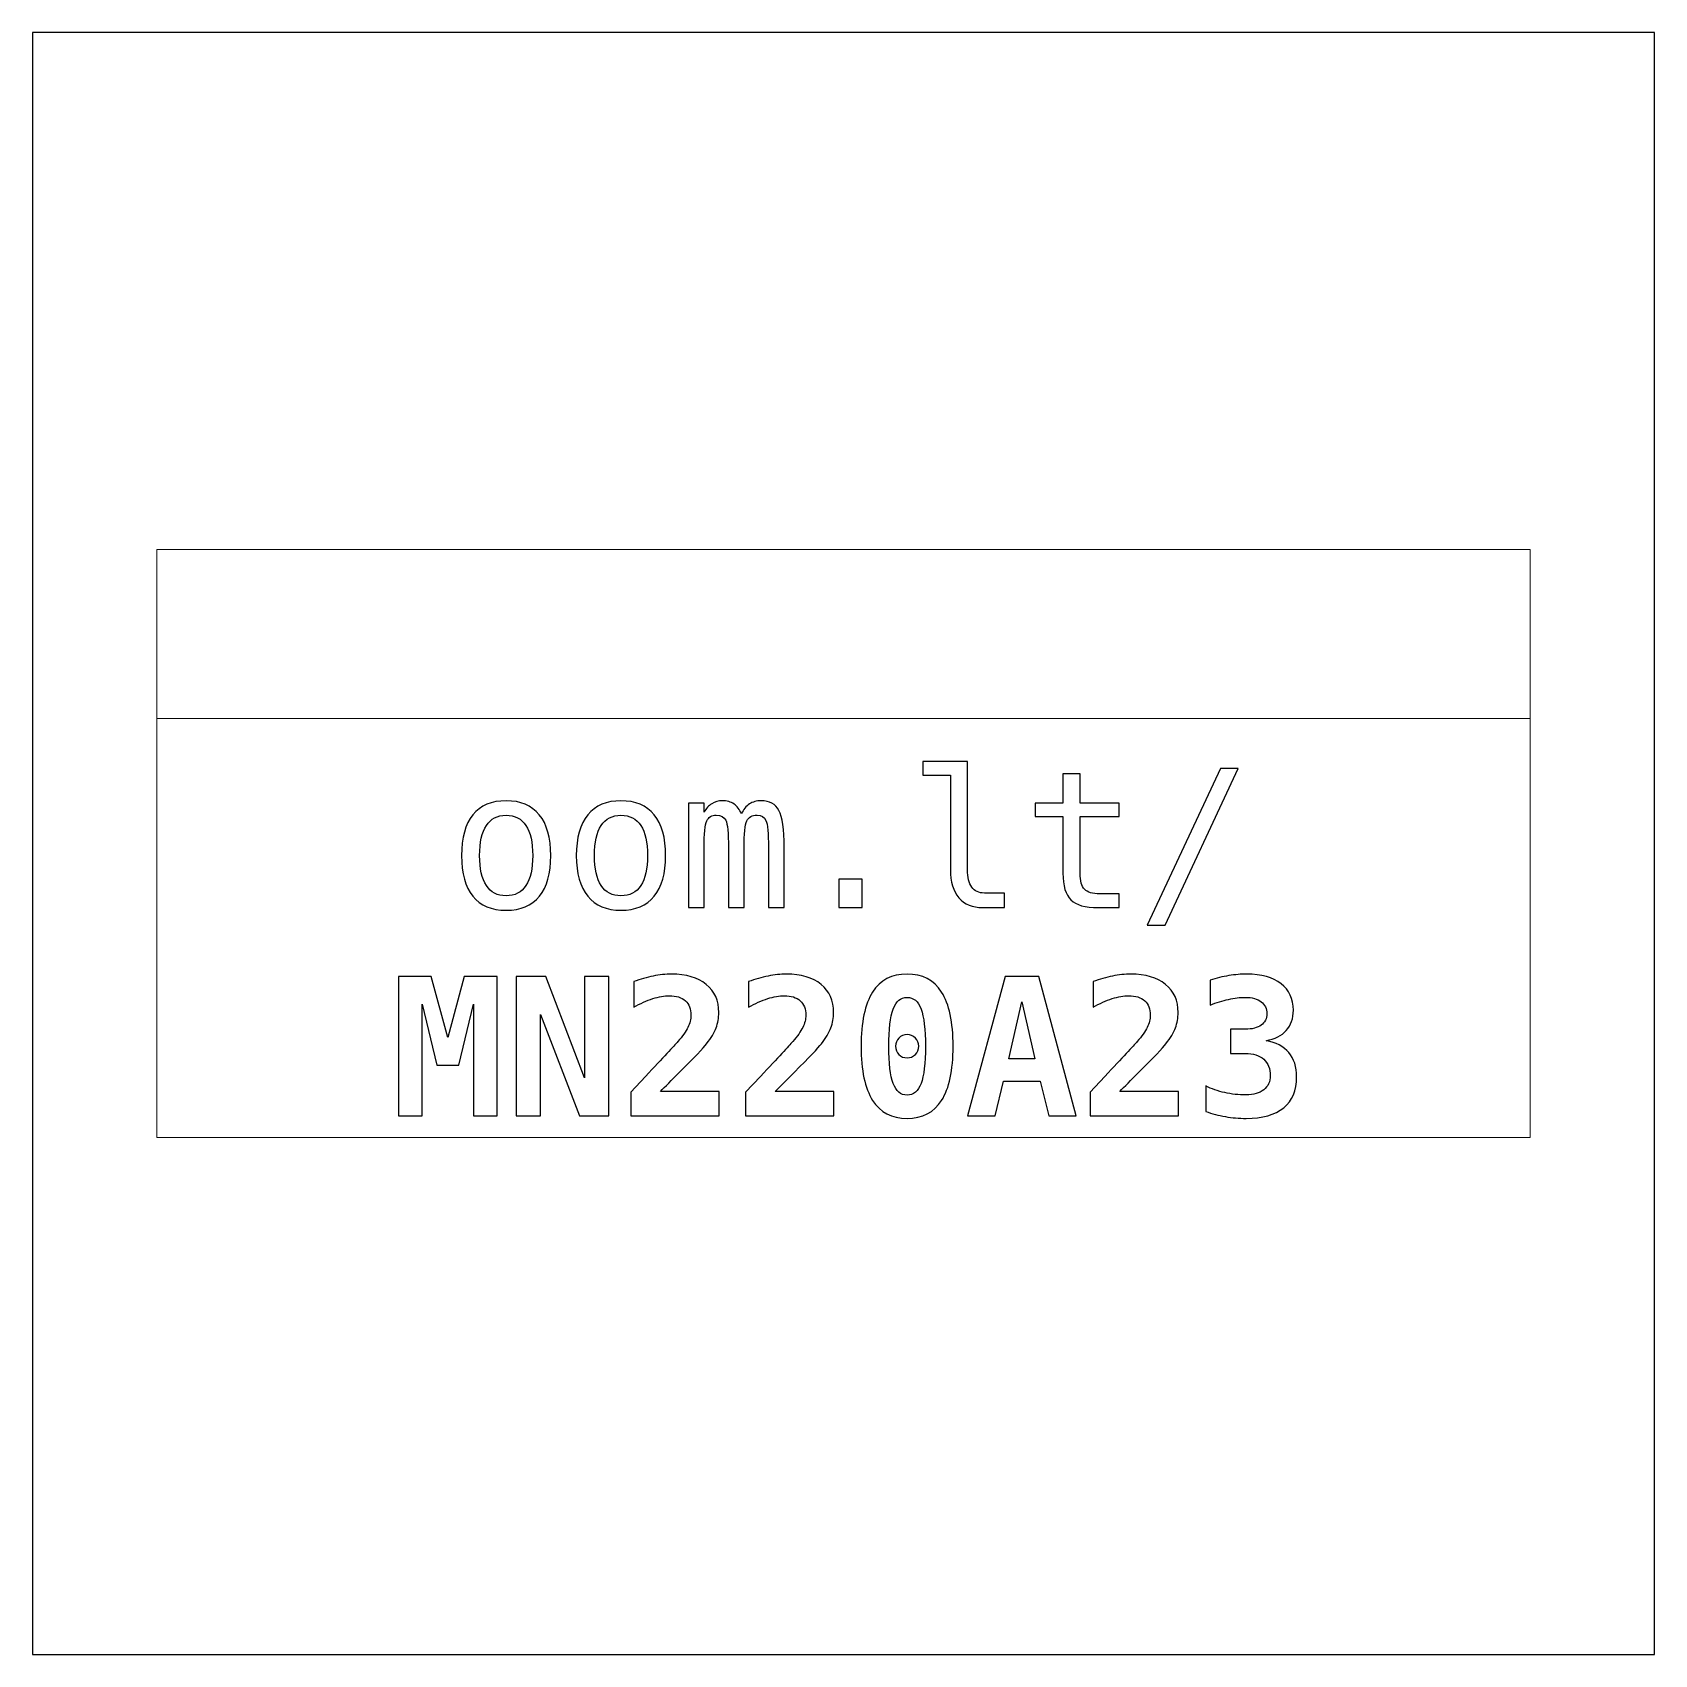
# Model space of a CAD drawing. Header units: centimetres. Extents: x -11.1 to -9.9, y -15.45 to -14.25.
import ezdxf

# ---------------------------------------------------------------- set-up
doc = ezdxf.new("R2010")
doc.units = ezdxf.units.CM
doc.header["$MEASUREMENT"] = 0
doc.layers.add('Layer 1', color=7, linetype='Continuous')

msp = doc.modelspace()

# ---------------------------------------------------------------- linework, layer by layer
at = {"layer": 'Layer 1', "color": 7}
msp.add_lwpolyline([(-11.1, -15.45), (-9.9, -15.45), (-9.9, -14.25), (-11.1, -14.25), (-11.1, -15.45)], close=True, dxfattribs=at)
at = {"layer": 'Layer 1', "color": 7, "lineweight": 9}
msp.add_lwpolyline([(-11.008, -15.0675), (-9.992, -15.0675), (-9.992, -14.6325), (-11.008, -14.6325), (-11.008, -15.0675)], close=True, dxfattribs=at)
at = {"layer": 'Layer 1', "color": 250, "lineweight": 9}
msp.add_open_spline([(-11.008, -14.7575), (-11.008, -14.7575), (-9.992, -14.7575), (-9.992, -14.7575)], degree=3, dxfattribs=at)
at = {"layer": 'Layer 1', "color": 250}
for points, knots in [([(-10.4082, -14.86946), (-10.4082, -14.87515), (-10.40717, -14.87943), (-10.40508, -14.88232), (-10.40508, -14.88232), (-10.40298, -14.88521), (-10.3999, -14.88667), (-10.39581, -14.88667), (-10.39581, -14.88667), (-10.39581, -14.88667), (-10.38099, -14.88667), (-10.38099, -14.88667), (-10.38099, -14.88667), (-10.38099, -14.88667), (-10.38099, -14.89742), (-10.38099, -14.89742), (-10.38099, -14.89742), (-10.38099, -14.89742), (-10.39703, -14.89742), (-10.39703, -14.89742), (-10.39703, -14.89742), (-10.40463, -14.89742), (-10.41048, -14.89497), (-10.41465, -14.89011), (-10.41465, -14.89011), (-10.41881, -14.88524), (-10.42088, -14.87835), (-10.42088, -14.86946), (-10.42088, -14.86946), (-10.42088, -14.86946), (-10.42088, -14.79937), (-10.42088, -14.79937), (-10.42088, -14.79937), (-10.42088, -14.79937), (-10.4412, -14.79937), (-10.4412, -14.79937), (-10.4412, -14.79937), (-10.4412, -14.79937), (-10.4412, -14.78945), (-10.4412, -14.78945), (-10.4412, -14.78945), (-10.4412, -14.78945), (-10.4082, -14.78945), (-10.4082, -14.78945), (-10.4082, -14.78945), (-10.4082, -14.78945), (-10.4082, -14.86946), (-10.4082, -14.86946)], [0, 0, 0, 0, 0.0833333, 0.0833333, 0.0833333, 0.0833333, 0.1666667, 0.1666667, 0.1666667, 0.1666667, 0.25, 0.25, 0.25, 0.25, 0.3333333, 0.3333333, 0.3333333, 0.3333333, 0.4166667, 0.4166667, 0.4166667, 0.4166667, 0.5, 0.5, 0.5, 0.5, 0.5833333, 0.5833333, 0.5833333, 0.5833333, 0.6666667, 0.6666667, 0.6666667, 0.6666667, 0.75, 0.75, 0.75, 0.75, 0.8333333, 0.8333333, 0.8333333, 0.8333333, 0.9166667, 0.9166667, 0.9166667, 0.9166667, 1, 1, 1, 1]), ([(-10.22106, -14.79455), (-10.22106, -14.79455), (-10.20797, -14.79455), (-10.20797, -14.79455), (-10.20797, -14.79455), (-10.20797, -14.79455), (-10.26213, -14.91052), (-10.26213, -14.91052), (-10.26213, -14.91052), (-10.26213, -14.91052), (-10.2753, -14.91052), (-10.2753, -14.91052), (-10.2753, -14.91052), (-10.2753, -14.91052), (-10.22106, -14.79455), (-10.22106, -14.79455)], [0, 0, 0, 0, 0.25, 0.25, 0.25, 0.25, 0.5, 0.5, 0.5, 0.5, 0.75, 0.75, 0.75, 0.75, 1, 1, 1, 1]), ([(-10.32497, -14.79834), (-10.32497, -14.79834), (-10.32497, -14.82026), (-10.32497, -14.82026), (-10.32497, -14.82026), (-10.32497, -14.82026), (-10.29616, -14.82026), (-10.29616, -14.82026), (-10.29616, -14.82026), (-10.29616, -14.82026), (-10.29616, -14.83011), (-10.29616, -14.83011), (-10.29616, -14.83011), (-10.29616, -14.83011), (-10.32497, -14.83011), (-10.32497, -14.83011), (-10.32497, -14.83011), (-10.32497, -14.83011), (-10.32497, -14.872), (-10.32497, -14.872), (-10.32497, -14.872), (-10.32497, -14.87769), (-10.32389, -14.88166), (-10.32172, -14.8839), (-10.32172, -14.8839), (-10.31956, -14.88615), (-10.3158, -14.88728), (-10.31044, -14.88728), (-10.31044, -14.88728), (-10.31044, -14.88728), (-10.29616, -14.88728), (-10.29616, -14.88728), (-10.29616, -14.88728), (-10.29616, -14.88728), (-10.29616, -14.89742), (-10.29616, -14.89742), (-10.29616, -14.89742), (-10.29616, -14.89742), (-10.31166, -14.89742), (-10.31166, -14.89742), (-10.31166, -14.89742), (-10.32118, -14.89742), (-10.32789, -14.89552), (-10.33179, -14.89171), (-10.33179, -14.89171), (-10.33569, -14.8879), (-10.33765, -14.88131), (-10.33765, -14.872), (-10.33765, -14.872), (-10.33765, -14.872), (-10.33765, -14.83011), (-10.33765, -14.83011), (-10.33765, -14.83011), (-10.33765, -14.83011), (-10.35825, -14.83011), (-10.35825, -14.83011), (-10.35825, -14.83011), (-10.35825, -14.83011), (-10.35825, -14.82026), (-10.35825, -14.82026), (-10.35825, -14.82026), (-10.35825, -14.82026), (-10.33765, -14.82026), (-10.33765, -14.82026), (-10.33765, -14.82026), (-10.33765, -14.82026), (-10.33765, -14.79834), (-10.33765, -14.79834), (-10.33765, -14.79834), (-10.33765, -14.79834), (-10.32497, -14.79834), (-10.32497, -14.79834)], [0, 0, 0, 0, 0.0555556, 0.0555556, 0.0555556, 0.0555556, 0.1111111, 0.1111111, 0.1111111, 0.1111111, 0.1666667, 0.1666667, 0.1666667, 0.1666667, 0.2222222, 0.2222222, 0.2222222, 0.2222222, 0.2777778, 0.2777778, 0.2777778, 0.2777778, 0.3333333, 0.3333333, 0.3333333, 0.3333333, 0.3888889, 0.3888889, 0.3888889, 0.3888889, 0.4444444, 0.4444444, 0.4444444, 0.4444444, 0.5, 0.5, 0.5, 0.5, 0.5555556, 0.5555556, 0.5555556, 0.5555556, 0.6111111, 0.6111111, 0.6111111, 0.6111111, 0.6666667, 0.6666667, 0.6666667, 0.6666667, 0.7222222, 0.7222222, 0.7222222, 0.7222222, 0.7777778, 0.7777778, 0.7777778, 0.7777778, 0.8333333, 0.8333333, 0.8333333, 0.8333333, 0.8888889, 0.8888889, 0.8888889, 0.8888889, 0.9444444, 0.9444444, 0.9444444, 0.9444444, 1, 1, 1, 1]), ([(-10.74958, -14.8184), (-10.73888, -14.8184), (-10.73069, -14.82186), (-10.72503, -14.82879), (-10.72503, -14.82879), (-10.71936, -14.83573), (-10.71651, -14.84577), (-10.71651, -14.8589), (-10.71651, -14.8589), (-10.71651, -14.87209), (-10.71933, -14.88213), (-10.72498, -14.88905), (-10.72498, -14.88905), (-10.73065, -14.89596), (-10.73883, -14.89942), (-10.74958, -14.89942), (-10.74958, -14.89942), (-10.7603, -14.89942), (-10.76846, -14.89596), (-10.77413, -14.88905), (-10.77413, -14.88905), (-10.77978, -14.88213), (-10.7826, -14.87209), (-10.7826, -14.8589), (-10.7826, -14.8589), (-10.7826, -14.84577), (-10.77978, -14.83573), (-10.77413, -14.82879), (-10.77413, -14.82879), (-10.76846, -14.82186), (-10.7603, -14.8184), (-10.74958, -14.8184)], [0, 0, 0, 0, 0.125, 0.125, 0.125, 0.125, 0.25, 0.25, 0.25, 0.25, 0.375, 0.375, 0.375, 0.375, 0.5, 0.5, 0.5, 0.5, 0.625, 0.625, 0.625, 0.625, 0.75, 0.75, 0.75, 0.75, 0.875, 0.875, 0.875, 0.875, 1, 1, 1, 1]), ([(-10.66463, -14.8184), (-10.65393, -14.8184), (-10.64574, -14.82186), (-10.64008, -14.82879), (-10.64008, -14.82879), (-10.63441, -14.83573), (-10.63156, -14.84577), (-10.63156, -14.8589), (-10.63156, -14.8589), (-10.63156, -14.87209), (-10.63438, -14.88213), (-10.64003, -14.88905), (-10.64003, -14.88905), (-10.6457, -14.89596), (-10.65388, -14.89942), (-10.66463, -14.89942), (-10.66463, -14.89942), (-10.67535, -14.89942), (-10.68351, -14.89596), (-10.68918, -14.88905), (-10.68918, -14.88905), (-10.69483, -14.88213), (-10.69765, -14.87209), (-10.69765, -14.8589), (-10.69765, -14.8589), (-10.69765, -14.84577), (-10.69483, -14.83573), (-10.68918, -14.82879), (-10.68918, -14.82879), (-10.68351, -14.82186), (-10.67535, -14.8184), (-10.66463, -14.8184)], [0, 0, 0, 0, 0.125, 0.125, 0.125, 0.125, 0.25, 0.25, 0.25, 0.25, 0.375, 0.375, 0.375, 0.375, 0.5, 0.5, 0.5, 0.5, 0.625, 0.625, 0.625, 0.625, 0.75, 0.75, 0.75, 0.75, 0.875, 0.875, 0.875, 0.875, 1, 1, 1, 1]), ([(-10.57556, -14.82811), (-10.57401, -14.8248), (-10.57201, -14.82235), (-10.56959, -14.82077), (-10.56959, -14.82077), (-10.56719, -14.8192), (-10.56427, -14.8184), (-10.56089, -14.8184), (-10.56089, -14.8184), (-10.55468, -14.8184), (-10.55031, -14.8208), (-10.54777, -14.8256), (-10.54777, -14.8256), (-10.5452, -14.83039), (-10.54393, -14.83942), (-10.54393, -14.85271), (-10.54393, -14.85271), (-10.54393, -14.85271), (-10.54393, -14.89742), (-10.54393, -14.89742), (-10.54393, -14.89742), (-10.54393, -14.89742), (-10.5555, -14.89742), (-10.5555, -14.89742), (-10.5555, -14.89742), (-10.5555, -14.89742), (-10.5555, -14.85325), (-10.5555, -14.85325), (-10.5555, -14.85325), (-10.5555, -14.84236), (-10.55611, -14.83561), (-10.55734, -14.83296), (-10.55734, -14.83296), (-10.55854, -14.83032), (-10.56077, -14.82901), (-10.56399, -14.82901), (-10.56399, -14.82901), (-10.56766, -14.82901), (-10.57018, -14.83042), (-10.57154, -14.83324), (-10.57154, -14.83324), (-10.57288, -14.83606), (-10.57356, -14.84274), (-10.57356, -14.85325), (-10.57356, -14.85325), (-10.57356, -14.85325), (-10.57356, -14.89742), (-10.57356, -14.89742), (-10.57356, -14.89742), (-10.57356, -14.89742), (-10.58514, -14.89742), (-10.58514, -14.89742), (-10.58514, -14.89742), (-10.58514, -14.89742), (-10.58514, -14.85325), (-10.58514, -14.85325), (-10.58514, -14.85325), (-10.58514, -14.84222), (-10.58579, -14.83543), (-10.58711, -14.83286), (-10.58711, -14.83286), (-10.5884, -14.8303), (-10.59076, -14.82901), (-10.59417, -14.82901), (-10.59417, -14.82901), (-10.59753, -14.82901), (-10.59986, -14.83042), (-10.60115, -14.83324), (-10.60115, -14.83324), (-10.60247, -14.83606), (-10.60313, -14.84274), (-10.60313, -14.85325), (-10.60313, -14.85325), (-10.60313, -14.85325), (-10.60313, -14.89742), (-10.60313, -14.89742), (-10.60313, -14.89742), (-10.60313, -14.89742), (-10.61463, -14.89742), (-10.61463, -14.89742), (-10.61463, -14.89742), (-10.61463, -14.89742), (-10.61463, -14.82026), (-10.61463, -14.82026), (-10.61463, -14.82026), (-10.61463, -14.82026), (-10.60313, -14.82026), (-10.60313, -14.82026), (-10.60313, -14.82026), (-10.60313, -14.82026), (-10.60313, -14.82686), (-10.60313, -14.82686), (-10.60313, -14.82686), (-10.60162, -14.82411), (-10.59972, -14.82202), (-10.59744, -14.82056), (-10.59744, -14.82056), (-10.59518, -14.81913), (-10.59259, -14.8184), (-10.5897, -14.8184), (-10.5897, -14.8184), (-10.58619, -14.8184), (-10.5833, -14.8192), (-10.58097, -14.8208), (-10.58097, -14.8208), (-10.57864, -14.82242), (-10.57686, -14.82484), (-10.57556, -14.82811)], [0, 0, 0, 0, 0.037037, 0.037037, 0.037037, 0.037037, 0.0740741, 0.0740741, 0.0740741, 0.0740741, 0.1111111, 0.1111111, 0.1111111, 0.1111111, 0.1481481, 0.1481481, 0.1481481, 0.1481481, 0.1851852, 0.1851852, 0.1851852, 0.1851852, 0.2222222, 0.2222222, 0.2222222, 0.2222222, 0.2592593, 0.2592593, 0.2592593, 0.2592593, 0.2962963, 0.2962963, 0.2962963, 0.2962963, 0.3333333, 0.3333333, 0.3333333, 0.3333333, 0.3703704, 0.3703704, 0.3703704, 0.3703704, 0.4074074, 0.4074074, 0.4074074, 0.4074074, 0.4444444, 0.4444444, 0.4444444, 0.4444444, 0.4814815, 0.4814815, 0.4814815, 0.4814815, 0.5185185, 0.5185185, 0.5185185, 0.5185185, 0.5555556, 0.5555556, 0.5555556, 0.5555556, 0.5925926, 0.5925926, 0.5925926, 0.5925926, 0.6296296, 0.6296296, 0.6296296, 0.6296296, 0.6666667, 0.6666667, 0.6666667, 0.6666667, 0.7037037, 0.7037037, 0.7037037, 0.7037037, 0.7407407, 0.7407407, 0.7407407, 0.7407407, 0.7777778, 0.7777778, 0.7777778, 0.7777778, 0.8148148, 0.8148148, 0.8148148, 0.8148148, 0.8518519, 0.8518519, 0.8518519, 0.8518519, 0.8888889, 0.8888889, 0.8888889, 0.8888889, 0.9259259, 0.9259259, 0.9259259, 0.9259259, 0.962963, 0.962963, 0.962963, 0.962963, 1, 1, 1, 1]), ([(-10.74958, -14.82915), (-10.75602, -14.82915), (-10.76089, -14.83164), (-10.76421, -14.83665), (-10.76421, -14.83665), (-10.76752, -14.84166), (-10.76917, -14.84909), (-10.76917, -14.8589), (-10.76917, -14.8589), (-10.76917, -14.86868), (-10.76752, -14.87609), (-10.76421, -14.88112), (-10.76421, -14.88112), (-10.76089, -14.88615), (-10.75602, -14.88867), (-10.74958, -14.88867), (-10.74958, -14.88867), (-10.74311, -14.88867), (-10.73822, -14.88615), (-10.7349, -14.88112), (-10.7349, -14.88112), (-10.73159, -14.87609), (-10.72994, -14.86868), (-10.72994, -14.8589), (-10.72994, -14.8589), (-10.72994, -14.84909), (-10.73159, -14.84166), (-10.7349, -14.83665), (-10.7349, -14.83665), (-10.73822, -14.83164), (-10.74311, -14.82915), (-10.74958, -14.82915)], [0, 0, 0, 0, 0.125, 0.125, 0.125, 0.125, 0.25, 0.25, 0.25, 0.25, 0.375, 0.375, 0.375, 0.375, 0.5, 0.5, 0.5, 0.5, 0.625, 0.625, 0.625, 0.625, 0.75, 0.75, 0.75, 0.75, 0.875, 0.875, 0.875, 0.875, 1, 1, 1, 1]), ([(-10.66463, -14.82915), (-10.67107, -14.82915), (-10.67594, -14.83164), (-10.67926, -14.83665), (-10.67926, -14.83665), (-10.68257, -14.84166), (-10.68422, -14.84909), (-10.68422, -14.8589), (-10.68422, -14.8589), (-10.68422, -14.86868), (-10.68257, -14.87609), (-10.67926, -14.88112), (-10.67926, -14.88112), (-10.67594, -14.88615), (-10.67107, -14.88867), (-10.66463, -14.88867), (-10.66463, -14.88867), (-10.65816, -14.88867), (-10.65327, -14.88615), (-10.64995, -14.88112), (-10.64995, -14.88112), (-10.64664, -14.87609), (-10.64499, -14.86868), (-10.64499, -14.8589), (-10.64499, -14.8589), (-10.64499, -14.84909), (-10.64664, -14.84166), (-10.64995, -14.83665), (-10.64995, -14.83665), (-10.65327, -14.83164), (-10.65816, -14.82915), (-10.66463, -14.82915)], [0, 0, 0, 0, 0.125, 0.125, 0.125, 0.125, 0.25, 0.25, 0.25, 0.25, 0.375, 0.375, 0.375, 0.375, 0.5, 0.5, 0.5, 0.5, 0.625, 0.625, 0.625, 0.625, 0.75, 0.75, 0.75, 0.75, 0.875, 0.875, 0.875, 0.875, 1, 1, 1, 1]), ([(-10.50348, -14.87639), (-10.50348, -14.87639), (-10.48612, -14.87639), (-10.48612, -14.87639), (-10.48612, -14.87639), (-10.48612, -14.87639), (-10.48612, -14.89742), (-10.48612, -14.89742), (-10.48612, -14.89742), (-10.48612, -14.89742), (-10.50348, -14.89742), (-10.50348, -14.89742), (-10.50348, -14.89742), (-10.50348, -14.89742), (-10.50348, -14.87639), (-10.50348, -14.87639)], [0, 0, 0, 0, 0.25, 0.25, 0.25, 0.25, 0.5, 0.5, 0.5, 0.5, 0.75, 0.75, 0.75, 0.75, 1, 1, 1, 1]), ([(-10.82929, -14.94848), (-10.82929, -14.94848), (-10.80505, -14.94848), (-10.80505, -14.94848), (-10.80505, -14.94848), (-10.80505, -14.94848), (-10.79277, -14.99361), (-10.79277, -14.99361), (-10.79277, -14.99361), (-10.79277, -14.99361), (-10.78059, -14.94848), (-10.78059, -14.94848), (-10.78059, -14.94848), (-10.78059, -14.94848), (-10.7562, -14.94848), (-10.7562, -14.94848), (-10.7562, -14.94848), (-10.7562, -14.94848), (-10.7562, -15.05135), (-10.7562, -15.05135), (-10.7562, -15.05135), (-10.7562, -15.05135), (-10.7737, -15.05135), (-10.7737, -15.05135), (-10.7737, -15.05135), (-10.7737, -15.05135), (-10.7737, -14.96894), (-10.7737, -14.96894), (-10.7737, -14.96894), (-10.7737, -14.96894), (-10.78459, -15.01393), (-10.78459, -15.01393), (-10.78459, -15.01393), (-10.78459, -15.01393), (-10.80077, -15.01393), (-10.80077, -15.01393), (-10.80077, -15.01393), (-10.80077, -15.01393), (-10.8118, -14.96894), (-10.8118, -14.96894), (-10.8118, -14.96894), (-10.8118, -14.96894), (-10.8118, -15.05135), (-10.8118, -15.05135), (-10.8118, -15.05135), (-10.8118, -15.05135), (-10.82929, -15.05135), (-10.82929, -15.05135), (-10.82929, -15.05135), (-10.82929, -15.05135), (-10.82929, -14.94848), (-10.82929, -14.94848)], [0, 0, 0, 0, 0.0769231, 0.0769231, 0.0769231, 0.0769231, 0.1538462, 0.1538462, 0.1538462, 0.1538462, 0.2307692, 0.2307692, 0.2307692, 0.2307692, 0.3076923, 0.3076923, 0.3076923, 0.3076923, 0.3846154, 0.3846154, 0.3846154, 0.3846154, 0.4615385, 0.4615385, 0.4615385, 0.4615385, 0.5384615, 0.5384615, 0.5384615, 0.5384615, 0.6153846, 0.6153846, 0.6153846, 0.6153846, 0.6923077, 0.6923077, 0.6923077, 0.6923077, 0.7692308, 0.7692308, 0.7692308, 0.7692308, 0.8461538, 0.8461538, 0.8461538, 0.8461538, 0.9230769, 0.9230769, 0.9230769, 0.9230769, 1, 1, 1, 1]), ([(-10.74206, -14.94848), (-10.74206, -14.94848), (-10.72021, -14.94848), (-10.72021, -14.94848), (-10.72021, -14.94848), (-10.72021, -14.94848), (-10.69157, -15.02325), (-10.69157, -15.02325), (-10.69157, -15.02325), (-10.69157, -15.02325), (-10.69157, -14.94848), (-10.69157, -14.94848), (-10.69157, -14.94848), (-10.69157, -14.94848), (-10.67365, -14.94848), (-10.67365, -14.94848), (-10.67365, -14.94848), (-10.67365, -14.94848), (-10.67365, -15.05135), (-10.67365, -15.05135), (-10.67365, -15.05135), (-10.67365, -15.05135), (-10.69535, -15.05135), (-10.69535, -15.05135), (-10.69535, -15.05135), (-10.69535, -15.05135), (-10.72414, -14.97659), (-10.72414, -14.97659), (-10.72414, -14.97659), (-10.72414, -14.97659), (-10.72414, -15.05135), (-10.72414, -15.05135), (-10.72414, -15.05135), (-10.72414, -15.05135), (-10.74206, -15.05135), (-10.74206, -15.05135), (-10.74206, -15.05135), (-10.74206, -15.05135), (-10.74206, -14.94848), (-10.74206, -14.94848)], [0, 0, 0, 0, 0.1, 0.1, 0.1, 0.1, 0.2, 0.2, 0.2, 0.2, 0.3, 0.3, 0.3, 0.3, 0.4, 0.4, 0.4, 0.4, 0.5, 0.5, 0.5, 0.5, 0.6, 0.6, 0.6, 0.6, 0.7, 0.7, 0.7, 0.7, 0.8, 0.8, 0.8, 0.8, 0.9, 0.9, 0.9, 0.9, 1, 1, 1, 1]), ([(-10.63543, -15.03343), (-10.63543, -15.03343), (-10.59208, -15.03343), (-10.59208, -15.03343), (-10.59208, -15.03343), (-10.59208, -15.03343), (-10.59208, -15.05135), (-10.59208, -15.05135), (-10.59208, -15.05135), (-10.59208, -15.05135), (-10.65739, -15.05135), (-10.65739, -15.05135), (-10.65739, -15.05135), (-10.65739, -15.05135), (-10.65739, -15.03397), (-10.65739, -15.03397), (-10.65739, -15.03397), (-10.65739, -15.03397), (-10.64636, -15.02228), (-10.64636, -15.02228), (-10.64636, -15.02228), (-10.63329, -15.00836), (-10.62534, -14.9998), (-10.62254, -14.99658), (-10.62254, -14.99658), (-10.61911, -14.99262), (-10.61661, -14.98912), (-10.61511, -14.98606), (-10.61511, -14.98606), (-10.61358, -14.98301), (-10.61283, -14.98), (-10.61283, -14.97701), (-10.61283, -14.97701), (-10.61283, -14.97242), (-10.61421, -14.96887), (-10.61699, -14.96638), (-10.61699, -14.96638), (-10.61976, -14.96386), (-10.62372, -14.96262), (-10.6288, -14.96262), (-10.6288, -14.96262), (-10.63244, -14.96262), (-10.63651, -14.96334), (-10.64103, -14.96478), (-10.64103, -14.96478), (-10.64556, -14.96624), (-10.65027, -14.96833), (-10.65518, -14.97108), (-10.65518, -14.97108), (-10.65518, -14.97108), (-10.65518, -14.95213), (-10.65518, -14.95213), (-10.65518, -14.95213), (-10.65027, -14.95034), (-10.64547, -14.94897), (-10.64074, -14.94803), (-10.64074, -14.94803), (-10.63604, -14.94709), (-10.63152, -14.94662), (-10.62722, -14.94662), (-10.62722, -14.94662), (-10.61633, -14.94662), (-10.60777, -14.94916), (-10.60156, -14.95424), (-10.60156, -14.95424), (-10.59533, -14.9593), (-10.59223, -14.96624), (-10.59223, -14.97501), (-10.59223, -14.97501), (-10.59223, -14.97905), (-10.59291, -14.98284), (-10.59425, -14.98637), (-10.59425, -14.98637), (-10.59561, -14.98992), (-10.59794, -14.99385), (-10.60126, -14.99815), (-10.60126, -14.99815), (-10.60368, -15.00128), (-10.61036, -15.00831), (-10.62129, -15.01925), (-10.62129, -15.01925), (-10.62722, -15.02515), (-10.63192, -15.0299), (-10.63543, -15.03343)], [0, 0, 0, 0, 0.047619, 0.047619, 0.047619, 0.047619, 0.0952381, 0.0952381, 0.0952381, 0.0952381, 0.1428571, 0.1428571, 0.1428571, 0.1428571, 0.1904762, 0.1904762, 0.1904762, 0.1904762, 0.2380952, 0.2380952, 0.2380952, 0.2380952, 0.2857143, 0.2857143, 0.2857143, 0.2857143, 0.3333333, 0.3333333, 0.3333333, 0.3333333, 0.3809524, 0.3809524, 0.3809524, 0.3809524, 0.4285714, 0.4285714, 0.4285714, 0.4285714, 0.4761905, 0.4761905, 0.4761905, 0.4761905, 0.5238095, 0.5238095, 0.5238095, 0.5238095, 0.5714286, 0.5714286, 0.5714286, 0.5714286, 0.6190476, 0.6190476, 0.6190476, 0.6190476, 0.6666667, 0.6666667, 0.6666667, 0.6666667, 0.7142857, 0.7142857, 0.7142857, 0.7142857, 0.7619048, 0.7619048, 0.7619048, 0.7619048, 0.8095238, 0.8095238, 0.8095238, 0.8095238, 0.8571429, 0.8571429, 0.8571429, 0.8571429, 0.9047619, 0.9047619, 0.9047619, 0.9047619, 0.952381, 0.952381, 0.952381, 0.952381, 1, 1, 1, 1]), ([(-10.55048, -15.03343), (-10.55048, -15.03343), (-10.50713, -15.03343), (-10.50713, -15.03343), (-10.50713, -15.03343), (-10.50713, -15.03343), (-10.50713, -15.05135), (-10.50713, -15.05135), (-10.50713, -15.05135), (-10.50713, -15.05135), (-10.57244, -15.05135), (-10.57244, -15.05135), (-10.57244, -15.05135), (-10.57244, -15.05135), (-10.57244, -15.03397), (-10.57244, -15.03397), (-10.57244, -15.03397), (-10.57244, -15.03397), (-10.56141, -15.02228), (-10.56141, -15.02228), (-10.56141, -15.02228), (-10.54834, -15.00836), (-10.54039, -14.9998), (-10.53759, -14.99658), (-10.53759, -14.99658), (-10.53416, -14.99262), (-10.53166, -14.98912), (-10.53016, -14.98606), (-10.53016, -14.98606), (-10.52863, -14.98301), (-10.52788, -14.98), (-10.52788, -14.97701), (-10.52788, -14.97701), (-10.52788, -14.97242), (-10.52926, -14.96887), (-10.53204, -14.96638), (-10.53204, -14.96638), (-10.53481, -14.96386), (-10.53877, -14.96262), (-10.54385, -14.96262), (-10.54385, -14.96262), (-10.54749, -14.96262), (-10.55156, -14.96334), (-10.55608, -14.96478), (-10.55608, -14.96478), (-10.56061, -14.96624), (-10.56532, -14.96833), (-10.57023, -14.97108), (-10.57023, -14.97108), (-10.57023, -14.97108), (-10.57023, -14.95213), (-10.57023, -14.95213), (-10.57023, -14.95213), (-10.56532, -14.95034), (-10.56052, -14.94897), (-10.55579, -14.94803), (-10.55579, -14.94803), (-10.55109, -14.94709), (-10.54657, -14.94662), (-10.54227, -14.94662), (-10.54227, -14.94662), (-10.53138, -14.94662), (-10.52282, -14.94916), (-10.51661, -14.95424), (-10.51661, -14.95424), (-10.51038, -14.9593), (-10.50728, -14.96624), (-10.50728, -14.97501), (-10.50728, -14.97501), (-10.50728, -14.97905), (-10.50796, -14.98284), (-10.5093, -14.98637), (-10.5093, -14.98637), (-10.51066, -14.98992), (-10.51299, -14.99385), (-10.51631, -14.99815), (-10.51631, -14.99815), (-10.51873, -15.00128), (-10.52541, -15.00831), (-10.53634, -15.01925), (-10.53634, -15.01925), (-10.54227, -15.02515), (-10.54697, -15.0299), (-10.55048, -15.03343)], [0, 0, 0, 0, 0.047619, 0.047619, 0.047619, 0.047619, 0.0952381, 0.0952381, 0.0952381, 0.0952381, 0.1428571, 0.1428571, 0.1428571, 0.1428571, 0.1904762, 0.1904762, 0.1904762, 0.1904762, 0.2380952, 0.2380952, 0.2380952, 0.2380952, 0.2857143, 0.2857143, 0.2857143, 0.2857143, 0.3333333, 0.3333333, 0.3333333, 0.3333333, 0.3809524, 0.3809524, 0.3809524, 0.3809524, 0.4285714, 0.4285714, 0.4285714, 0.4285714, 0.4761905, 0.4761905, 0.4761905, 0.4761905, 0.5238095, 0.5238095, 0.5238095, 0.5238095, 0.5714286, 0.5714286, 0.5714286, 0.5714286, 0.6190476, 0.6190476, 0.6190476, 0.6190476, 0.6666667, 0.6666667, 0.6666667, 0.6666667, 0.7142857, 0.7142857, 0.7142857, 0.7142857, 0.7619048, 0.7619048, 0.7619048, 0.7619048, 0.8095238, 0.8095238, 0.8095238, 0.8095238, 0.8571429, 0.8571429, 0.8571429, 0.8571429, 0.9047619, 0.9047619, 0.9047619, 0.9047619, 0.952381, 0.952381, 0.952381, 0.952381, 1, 1, 1, 1]), ([(-10.48695, -15.00001), (-10.48695, -14.98221), (-10.48413, -14.96885), (-10.47849, -14.95996), (-10.47849, -14.95996), (-10.47282, -14.95107), (-10.46433, -14.94662), (-10.45297, -14.94662), (-10.45297, -14.94662), (-10.44159, -14.94662), (-10.43307, -14.95104), (-10.4274, -14.95991), (-10.4274, -14.95991), (-10.42176, -14.96878), (-10.41894, -14.98216), (-10.41894, -15.00001), (-10.41894, -15.00001), (-10.41894, -15.01784), (-10.42176, -15.03119), (-10.4274, -15.04006), (-10.4274, -15.04006), (-10.43307, -15.04893), (-10.44159, -15.05335), (-10.45297, -15.05335), (-10.45297, -15.05335), (-10.46433, -15.05335), (-10.47282, -15.0489), (-10.47849, -15.04001), (-10.47849, -15.04001), (-10.48413, -15.03112), (-10.48695, -15.01779), (-10.48695, -15.00001)], [0, 0, 0, 0, 0.125, 0.125, 0.125, 0.125, 0.25, 0.25, 0.25, 0.25, 0.375, 0.375, 0.375, 0.375, 0.5, 0.5, 0.5, 0.5, 0.625, 0.625, 0.625, 0.625, 0.75, 0.75, 0.75, 0.75, 0.875, 0.875, 0.875, 0.875, 1, 1, 1, 1]), ([(-10.38041, -14.94848), (-10.38041, -14.94848), (-10.35555, -14.94848), (-10.35555, -14.94848), (-10.35555, -14.94848), (-10.35555, -14.94848), (-10.32778, -15.05135), (-10.32778, -15.05135), (-10.32778, -15.05135), (-10.32778, -15.05135), (-10.3481, -15.05135), (-10.3481, -15.05135), (-10.3481, -15.05135), (-10.3481, -15.05135), (-10.35445, -15.02593), (-10.35445, -15.02593), (-10.35445, -15.02593), (-10.35445, -15.02593), (-10.38166, -15.02593), (-10.38166, -15.02593), (-10.38166, -15.02593), (-10.38166, -15.02593), (-10.38787, -15.05135), (-10.38787, -15.05135), (-10.38787, -15.05135), (-10.38787, -15.05135), (-10.40819, -15.05135), (-10.40819, -15.05135), (-10.40819, -15.05135), (-10.40819, -15.05135), (-10.38041, -14.94848), (-10.38041, -14.94848)], [0, 0, 0, 0, 0.125, 0.125, 0.125, 0.125, 0.25, 0.25, 0.25, 0.25, 0.375, 0.375, 0.375, 0.375, 0.5, 0.5, 0.5, 0.5, 0.625, 0.625, 0.625, 0.625, 0.75, 0.75, 0.75, 0.75, 0.875, 0.875, 0.875, 0.875, 1, 1, 1, 1]), ([(-10.29563, -15.03343), (-10.29563, -15.03343), (-10.25228, -15.03343), (-10.25228, -15.03343), (-10.25228, -15.03343), (-10.25228, -15.03343), (-10.25228, -15.05135), (-10.25228, -15.05135), (-10.25228, -15.05135), (-10.25228, -15.05135), (-10.31759, -15.05135), (-10.31759, -15.05135), (-10.31759, -15.05135), (-10.31759, -15.05135), (-10.31759, -15.03397), (-10.31759, -15.03397), (-10.31759, -15.03397), (-10.31759, -15.03397), (-10.30656, -15.02228), (-10.30656, -15.02228), (-10.30656, -15.02228), (-10.29349, -15.00836), (-10.28554, -14.9998), (-10.28274, -14.99658), (-10.28274, -14.99658), (-10.27931, -14.99262), (-10.27681, -14.98912), (-10.27531, -14.98606), (-10.27531, -14.98606), (-10.27378, -14.98301), (-10.27303, -14.98), (-10.27303, -14.97701), (-10.27303, -14.97701), (-10.27303, -14.97242), (-10.27441, -14.96887), (-10.27719, -14.96638), (-10.27719, -14.96638), (-10.27996, -14.96386), (-10.28392, -14.96262), (-10.289, -14.96262), (-10.289, -14.96262), (-10.29264, -14.96262), (-10.29671, -14.96334), (-10.30123, -14.96478), (-10.30123, -14.96478), (-10.30576, -14.96624), (-10.31047, -14.96833), (-10.31538, -14.97108), (-10.31538, -14.97108), (-10.31538, -14.97108), (-10.31538, -14.95213), (-10.31538, -14.95213), (-10.31538, -14.95213), (-10.31047, -14.95034), (-10.30567, -14.94897), (-10.30094, -14.94803), (-10.30094, -14.94803), (-10.29624, -14.94709), (-10.29172, -14.94662), (-10.28742, -14.94662), (-10.28742, -14.94662), (-10.27653, -14.94662), (-10.26797, -14.94916), (-10.26176, -14.95424), (-10.26176, -14.95424), (-10.25553, -14.9593), (-10.25243, -14.96624), (-10.25243, -14.97501), (-10.25243, -14.97501), (-10.25243, -14.97905), (-10.25311, -14.98284), (-10.25445, -14.98637), (-10.25445, -14.98637), (-10.25581, -14.98992), (-10.25814, -14.99385), (-10.26146, -14.99815), (-10.26146, -14.99815), (-10.26388, -15.00128), (-10.27056, -15.00831), (-10.28149, -15.01925), (-10.28149, -15.01925), (-10.28742, -15.02515), (-10.29212, -15.0299), (-10.29563, -15.03343)], [0, 0, 0, 0, 0.047619, 0.047619, 0.047619, 0.047619, 0.0952381, 0.0952381, 0.0952381, 0.0952381, 0.1428571, 0.1428571, 0.1428571, 0.1428571, 0.1904762, 0.1904762, 0.1904762, 0.1904762, 0.2380952, 0.2380952, 0.2380952, 0.2380952, 0.2857143, 0.2857143, 0.2857143, 0.2857143, 0.3333333, 0.3333333, 0.3333333, 0.3333333, 0.3809524, 0.3809524, 0.3809524, 0.3809524, 0.4285714, 0.4285714, 0.4285714, 0.4285714, 0.4761905, 0.4761905, 0.4761905, 0.4761905, 0.5238095, 0.5238095, 0.5238095, 0.5238095, 0.5714286, 0.5714286, 0.5714286, 0.5714286, 0.6190476, 0.6190476, 0.6190476, 0.6190476, 0.6666667, 0.6666667, 0.6666667, 0.6666667, 0.7142857, 0.7142857, 0.7142857, 0.7142857, 0.7619048, 0.7619048, 0.7619048, 0.7619048, 0.8095238, 0.8095238, 0.8095238, 0.8095238, 0.8571429, 0.8571429, 0.8571429, 0.8571429, 0.9047619, 0.9047619, 0.9047619, 0.9047619, 0.952381, 0.952381, 0.952381, 0.952381, 1, 1, 1, 1]), ([(-10.20275, -15.00532), (-10.20275, -15.00532), (-10.21364, -15.00532), (-10.21364, -15.00532), (-10.21364, -15.00532), (-10.21364, -15.00532), (-10.21364, -14.9874), (-10.21364, -14.9874), (-10.21364, -14.9874), (-10.21364, -14.9874), (-10.20275, -14.9874), (-10.20275, -14.9874), (-10.20275, -14.9874), (-10.19772, -14.9874), (-10.19379, -14.98642), (-10.19102, -14.98442), (-10.19102, -14.98442), (-10.18824, -14.98242), (-10.18685, -14.9796), (-10.18685, -14.97597), (-10.18685, -14.97597), (-10.18685, -14.97216), (-10.18824, -14.96918), (-10.19102, -14.96704), (-10.19102, -14.96704), (-10.19379, -14.9649), (-10.19772, -14.96384), (-10.20275, -14.96384), (-10.20275, -14.96384), (-10.20661, -14.96384), (-10.21075, -14.96433), (-10.21515, -14.9653), (-10.21515, -14.9653), (-10.21957, -14.96626), (-10.22413, -14.96767), (-10.22886, -14.96951), (-10.22886, -14.96951), (-10.22886, -14.96951), (-10.22886, -14.95104), (-10.22886, -14.95104), (-10.22886, -14.95104), (-10.22413, -14.94961), (-10.21947, -14.94853), (-10.21489, -14.94775), (-10.21489, -14.94775), (-10.21028, -14.947), (-10.20588, -14.94662), (-10.20165, -14.94662), (-10.20165, -14.94662), (-10.19081, -14.94662), (-10.18236, -14.949), (-10.17632, -14.95373), (-10.17632, -14.95373), (-10.17025, -14.95845), (-10.16722, -14.96497), (-10.16722, -14.97329), (-10.16722, -14.97329), (-10.16722, -14.97938), (-10.16896, -14.98439), (-10.17246, -14.98827), (-10.17246, -14.98827), (-10.17594, -14.99215), (-10.18093, -14.99469), (-10.1874, -14.99587), (-10.1874, -14.99587), (-10.18006, -14.99716), (-10.17444, -15.0001), (-10.17058, -15.00467), (-10.17058, -15.00467), (-10.16672, -15.00923), (-10.16479, -15.01525), (-10.16479, -15.02268), (-10.16479, -15.02268), (-10.16479, -15.03265), (-10.16799, -15.04025), (-10.17437, -15.04549), (-10.17437, -15.04549), (-10.18076, -15.05074), (-10.19003, -15.05335), (-10.20221, -15.05335), (-10.20221, -15.05335), (-10.20739, -15.05335), (-10.21249, -15.0529), (-10.21752, -15.05203), (-10.21752, -15.05203), (-10.22255, -15.05116), (-10.22738, -15.04989), (-10.23196, -15.04825), (-10.23196, -15.04825), (-10.23196, -15.04825), (-10.23196, -15.02936), (-10.23196, -15.02936), (-10.23196, -15.02936), (-10.22763, -15.03152), (-10.22298, -15.03317), (-10.21797, -15.0343), (-10.21797, -15.0343), (-10.21298, -15.03543), (-10.20771, -15.03599), (-10.20221, -15.03599), (-10.20221, -15.03599), (-10.19668, -15.03599), (-10.19233, -15.03472), (-10.18911, -15.03216), (-10.18911, -15.03216), (-10.18589, -15.02962), (-10.18429, -15.02619), (-10.18429, -15.02186), (-10.18429, -15.02186), (-10.18429, -15.01659), (-10.18589, -15.0125), (-10.18911, -15.00963), (-10.18911, -15.00963), (-10.19233, -15.00676), (-10.19687, -15.00532), (-10.20275, -15.00532)], [0, 0, 0, 0, 0.0344828, 0.0344828, 0.0344828, 0.0344828, 0.0689655, 0.0689655, 0.0689655, 0.0689655, 0.1034483, 0.1034483, 0.1034483, 0.1034483, 0.137931, 0.137931, 0.137931, 0.137931, 0.1724138, 0.1724138, 0.1724138, 0.1724138, 0.2068966, 0.2068966, 0.2068966, 0.2068966, 0.2413793, 0.2413793, 0.2413793, 0.2413793, 0.2758621, 0.2758621, 0.2758621, 0.2758621, 0.3103448, 0.3103448, 0.3103448, 0.3103448, 0.3448276, 0.3448276, 0.3448276, 0.3448276, 0.3793103, 0.3793103, 0.3793103, 0.3793103, 0.4137931, 0.4137931, 0.4137931, 0.4137931, 0.4482759, 0.4482759, 0.4482759, 0.4482759, 0.4827586, 0.4827586, 0.4827586, 0.4827586, 0.5172414, 0.5172414, 0.5172414, 0.5172414, 0.5517241, 0.5517241, 0.5517241, 0.5517241, 0.5862069, 0.5862069, 0.5862069, 0.5862069, 0.6206897, 0.6206897, 0.6206897, 0.6206897, 0.6551724, 0.6551724, 0.6551724, 0.6551724, 0.6896552, 0.6896552, 0.6896552, 0.6896552, 0.7241379, 0.7241379, 0.7241379, 0.7241379, 0.7586207, 0.7586207, 0.7586207, 0.7586207, 0.7931034, 0.7931034, 0.7931034, 0.7931034, 0.8275862, 0.8275862, 0.8275862, 0.8275862, 0.862069, 0.862069, 0.862069, 0.862069, 0.8965517, 0.8965517, 0.8965517, 0.8965517, 0.9310345, 0.9310345, 0.9310345, 0.9310345, 0.9655172, 0.9655172, 0.9655172, 0.9655172, 1, 1, 1, 1]), ([(-10.45297, -14.96384), (-10.45767, -14.96384), (-10.46108, -14.96671), (-10.46325, -14.97245), (-10.46325, -14.97245), (-10.46541, -14.97821), (-10.46649, -14.98738), (-10.46649, -15.00001), (-10.46649, -15.00001), (-10.46649, -15.01262), (-10.46541, -15.02176), (-10.46325, -15.02753), (-10.46325, -15.02753), (-10.46108, -15.03326), (-10.45767, -15.03613), (-10.45297, -15.03613), (-10.45297, -15.03613), (-10.44824, -15.03613), (-10.44481, -15.03326), (-10.44264, -15.02753), (-10.44264, -15.02753), (-10.44048, -15.02176), (-10.4394, -15.01262), (-10.4394, -15.00001), (-10.4394, -15.00001), (-10.4394, -14.98738), (-10.44048, -14.97821), (-10.44264, -14.97245), (-10.44264, -14.97245), (-10.44481, -14.96671), (-10.44824, -14.96384), (-10.45297, -14.96384)], [0, 0, 0, 0, 0.125, 0.125, 0.125, 0.125, 0.25, 0.25, 0.25, 0.25, 0.375, 0.375, 0.375, 0.375, 0.5, 0.5, 0.5, 0.5, 0.625, 0.625, 0.625, 0.625, 0.75, 0.75, 0.75, 0.75, 0.875, 0.875, 0.875, 0.875, 1, 1, 1, 1]), ([(-10.36802, -14.96708), (-10.36802, -14.96708), (-10.37759, -15.00918), (-10.37759, -15.00918), (-10.37759, -15.00918), (-10.37759, -15.00918), (-10.35838, -15.00918), (-10.35838, -15.00918), (-10.35838, -15.00918), (-10.35838, -15.00918), (-10.36802, -14.96708), (-10.36802, -14.96708)], [0, 0, 0, 0, 0.3333333, 0.3333333, 0.3333333, 0.3333333, 0.6666667, 0.6666667, 0.6666667, 0.6666667, 1, 1, 1, 1]), ([(-10.46153, -15.00001), (-10.46153, -14.99759), (-10.46071, -14.99554), (-10.45904, -14.99389), (-10.45904, -14.99389), (-10.45739, -14.99222), (-10.45537, -14.9914), (-10.45297, -14.9914), (-10.45297, -14.9914), (-10.45055, -14.9914), (-10.4485, -14.99222), (-10.44685, -14.99389), (-10.44685, -14.99389), (-10.44518, -14.99554), (-10.44436, -14.99759), (-10.44436, -15.00001), (-10.44436, -15.00001), (-10.44436, -15.00241), (-10.44518, -15.00443), (-10.44685, -15.00608), (-10.44685, -15.00608), (-10.4485, -15.00775), (-10.45055, -15.00857), (-10.45297, -15.00857), (-10.45297, -15.00857), (-10.45537, -15.00857), (-10.45739, -15.00775), (-10.45904, -15.00612), (-10.45904, -15.00612), (-10.46071, -15.0045), (-10.46153, -15.00246), (-10.46153, -15.00001)], [0, 0, 0, 0, 0.125, 0.125, 0.125, 0.125, 0.25, 0.25, 0.25, 0.25, 0.375, 0.375, 0.375, 0.375, 0.5, 0.5, 0.5, 0.5, 0.625, 0.625, 0.625, 0.625, 0.75, 0.75, 0.75, 0.75, 0.875, 0.875, 0.875, 0.875, 1, 1, 1, 1])]:
    msp.add_open_spline(points, degree=3, knots=knots, dxfattribs=at)

doc.saveas('drawing.dxf')
